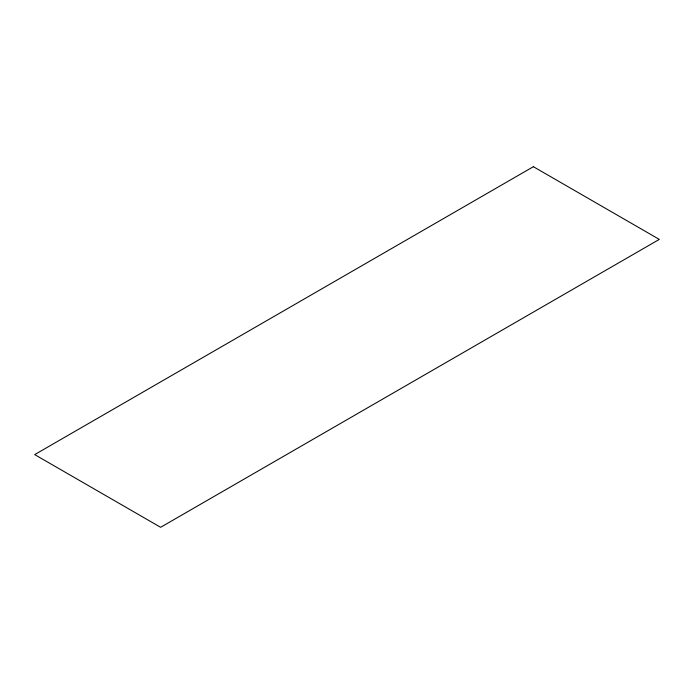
<?xml version="1.0" encoding="UTF-8"?>
<svg xmlns="http://www.w3.org/2000/svg" width="694" height="694" viewBox="0 0 694 694"><rect width="100%" height="100%" fill="white"/><g stroke="black" fill="none" stroke-linecap="round" stroke-linejoin="round"><path stroke-width="1.04" d="M533.374 166.699L34.7 454.605L160.626 527.301L659.3 239.395L533.374 166.699"/></g></svg>
